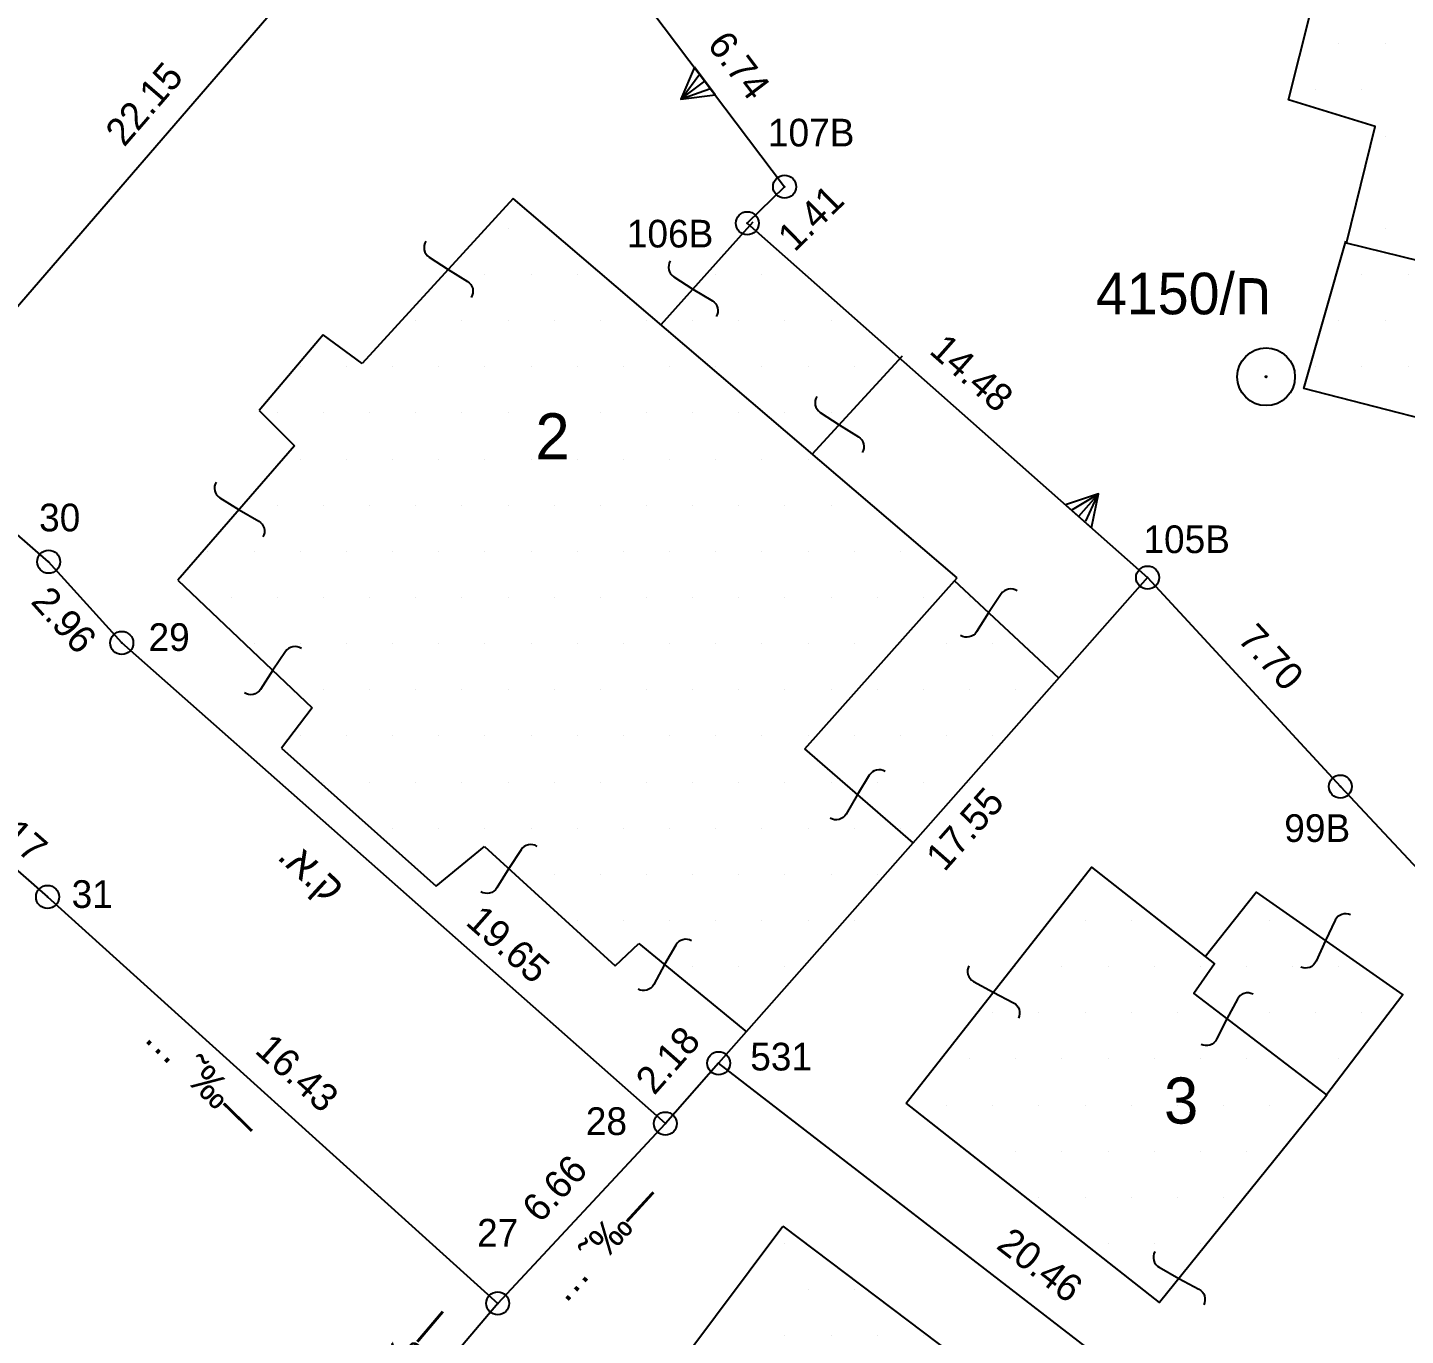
# Model space of a CAD drawing. Header units: feet. Extents: x 199929 to 200372, y 746507 to 746908.
# Drawn here: x 200164.49 to 200201.8, y 746727.51 to 746762.94 of the extents above; entities that cross this region are included whole.
import ezdxf
from ezdxf.enums import TextEntityAlignment as Align

# ---------------------------------------------------------------- set-up
doc = ezdxf.new("R2010")
doc.units = ezdxf.units.FT
doc.header["$LTSCALE"] = 5
doc.header["$MEASUREMENT"] = 0
doc.layers.get('0').update_dxf_attribs({"linetype": 'CONTINUOUS'})
for name, color, linetype in [('2GUVER_POLY', 7, 'CONTINUOUS'), ('2NEW_PT', 7, 'CONTINUOUS'), ('701', 3, 'CONTINUOUS'), ('701_H', 3, 'CONTINUOUS'), ('723', 3, 'CONTINUOUS'), ('GVUL_C51-', 7, 'CONTINUOUS'), ('NUMLOT_AUTO', 7, 'CONTINUOUS'), ('OLD_FRONTS', 7, 'CONTINUOUS'), ('TR_ANOT_FRONTS', 7, 'CONTINUOUS'), ('TR_ANOT_L', 7, 'CONTINUOUS'), ('TR_GUSH_MARKS', 7, 'CONTINUOUS')]:
    doc.layers.add(name, color=color, linetype=linetype)
doc.styles.add('TRHEBTXT', font='HEBTXT.SHX')

# ---------------------------------------------------------------- blocks, each defined once
blk = doc.blocks.new('TRP0002')
at = {"linetype": 'Continuous'}
blk.add_circle((0, 0, 3000), 0.5, dxfattribs=at)
blk.add_point((0, 0))
at = {"style": 'TRHEBTXT', "flags": 8}
blk.add_attdef('NAME', text='', height=1.2, dxfattribs=at).set_placement((0, 2.1), align=Align.BOTTOM_CENTER)
blk.add_attdef('HIGHTM', text='', height=1.6, dxfattribs=at).set_placement((-1, 0), align=Align.RIGHT)
blk.add_attdef('HIGHTC', (1, 0), '', height=1.6, dxfattribs=at)
blk.add_attdef('MARK', text='', height=2, dxfattribs=at).set_placement((0, -1.3), align=Align.TOP_CENTER)
blk = doc.blocks.new('*X139')
at = {"color": 0}
for p, q in [((200198.125, 746738.75), (200198.125, 746738.75)), ((200197.5, 746737.5), (200197.5, 746737.5)), ((200198.75, 746737.5), (200198.75, 746737.5)), ((200200, 746737.5), (200200, 746737.5)), ((200198.125, 746736.25), (200198.125, 746736.25)), ((200199.375, 746736.25), (200199.375, 746736.25)), ((200200.625, 746736.25), (200200.625, 746736.25)), ((200200, 746735), (200200, 746735))]:
    blk.add_line(p, q, dxfattribs=at)
blk = doc.blocks.new('*X140')
at = {"color": 0}
for p, q in [((200190, 746747.5), (200190, 746747.5)), ((200190.625, 746746.25), (200190.625, 746746.25)), ((200190, 746745), (200190, 746745)), ((200191.25, 746745), (200191.25, 746745)), ((200189.375, 746743.75), (200189.375, 746743.75)), ((200190.625, 746743.75), (200190.625, 746743.75)), ((200190, 746742.5), (200190, 746742.5))]:
    blk.add_line(p, q, dxfattribs=at)
blk = doc.blocks.new('*X141')
at = {"color": 0}
for p, q in [((200183.125, 746756.25), (200183.125, 746756.25)), ((200184.375, 746756.25), (200184.375, 746756.25)), ((200185.625, 746756.25), (200185.625, 746756.25)), ((200182.5, 746755), (200182.5, 746755)), ((200183.75, 746755), (200183.75, 746755)), ((200185, 746755), (200185, 746755)), ((200186.25, 746755), (200186.25, 746755)), ((200183.125, 746753.75), (200183.125, 746753.75)), ((200184.375, 746753.75), (200184.375, 746753.75)), ((200185.625, 746753.75), (200185.625, 746753.75)), ((200186.875, 746753.75), (200186.875, 746753.75)), ((200185, 746752.5), (200185, 746752.5)), ((200186.25, 746752.5), (200186.25, 746752.5))]:
    blk.add_line(p, q, dxfattribs=at)
blk = doc.blocks.new('*X152')
at = {"color": 0}
for p, q in [((200193.125, 746738.75), (200193.125, 746738.75)), ((200194.375, 746738.75), (200194.375, 746738.75)), ((200191.25, 746737.5), (200191.25, 746737.5)), ((200192.5, 746737.5), (200192.5, 746737.5)), ((200193.75, 746737.5), (200193.75, 746737.5)), ((200195, 746737.5), (200195, 746737.5)), ((200196.25, 746737.5), (200196.25, 746737.5)), ((200190.625, 746736.25), (200190.625, 746736.25)), ((200191.875, 746736.25), (200191.875, 746736.25)), ((200193.125, 746736.25), (200193.125, 746736.25)), ((200194.375, 746736.25), (200194.375, 746736.25)), ((200195.625, 746736.25), (200195.625, 746736.25)), ((200190, 746735), (200190, 746735)), ((200191.25, 746735), (200191.25, 746735)), ((200192.5, 746735), (200192.5, 746735)), ((200193.75, 746735), (200193.75, 746735)), ((200195, 746735), (200195, 746735)), ((200196.25, 746735), (200196.25, 746735)), ((200197.5, 746735), (200197.5, 746735)), ((200189.375, 746733.75), (200189.375, 746733.75)), ((200190.625, 746733.75), (200190.625, 746733.75)), ((200191.875, 746733.75), (200191.875, 746733.75)), ((200193.125, 746733.75), (200193.125, 746733.75)), ((200194.375, 746733.75), (200194.375, 746733.75)), ((200195.625, 746733.75), (200195.625, 746733.75)), ((200196.875, 746733.75), (200196.875, 746733.75)), ((200198.125, 746733.75), (200198.125, 746733.75)), ((200199.375, 746733.75), (200199.375, 746733.75)), ((200190, 746732.5), (200190, 746732.5)), ((200191.25, 746732.5), (200191.25, 746732.5)), ((200192.5, 746732.5), (200192.5, 746732.5)), ((200193.75, 746732.5), (200193.75, 746732.5)), ((200195, 746732.5), (200195, 746732.5)), ((200196.25, 746732.5), (200196.25, 746732.5)), ((200197.5, 746732.5), (200197.5, 746732.5)), ((200191.875, 746731.25), (200191.875, 746731.25)), ((200193.125, 746731.25), (200193.125, 746731.25)), ((200194.375, 746731.25), (200194.375, 746731.25)), ((200195.625, 746731.25), (200195.625, 746731.25)), ((200196.875, 746731.25), (200196.875, 746731.25)), ((200193.75, 746730), (200193.75, 746730)), ((200195, 746730), (200195, 746730)), ((200196.25, 746730), (200196.25, 746730))]:
    blk.add_line(p, q, dxfattribs=at)
blk = doc.blocks.new('*X166')
at = {"color": 0}
for p, q in [((200185, 746730), (200185, 746730)), ((200185.625, 746728.75), (200185.625, 746728.75)), ((200186.875, 746728.75), (200186.875, 746728.75)), ((200185, 746727.5), (200185, 746727.5)), ((200186.25, 746727.5), (200186.25, 746727.5)), ((200187.5, 746727.5), (200187.5, 746727.5)), ((200188.75, 746727.5), (200188.75, 746727.5)), ((200184.375, 746726.25), (200184.375, 746726.25)), ((200185.625, 746726.25), (200185.625, 746726.25)), ((200186.875, 746726.25), (200186.875, 746726.25)), ((200188.125, 746726.25), (200188.125, 746726.25)), ((200189.375, 746726.25), (200189.375, 746726.25)), ((200185, 746725), (200185, 746725)), ((200186.25, 746725), (200186.25, 746725)), ((200187.5, 746725), (200187.5, 746725)), ((200188.75, 746725), (200188.75, 746725)), ((200190, 746725), (200190, 746725)), ((200191.25, 746725), (200191.25, 746725)), ((200184.375, 746723.75), (200184.375, 746723.75)), ((200185.625, 746723.75), (200185.625, 746723.75)), ((200186.875, 746723.75), (200186.875, 746723.75)), ((200188.125, 746723.75), (200188.125, 746723.75)), ((200189.375, 746723.75), (200189.375, 746723.75)), ((200190.625, 746723.75), (200190.625, 746723.75)), ((200191.875, 746723.75), (200191.875, 746723.75)), ((200193.125, 746723.75), (200193.125, 746723.75)), ((200183.75, 746722.5), (200183.75, 746722.5)), ((200185, 746722.5), (200185, 746722.5)), ((200186.25, 746722.5), (200186.25, 746722.5)), ((200187.5, 746722.5), (200187.5, 746722.5)), ((200188.75, 746722.5), (200188.75, 746722.5)), ((200190, 746722.5), (200190, 746722.5)), ((200191.25, 746722.5), (200191.25, 746722.5)), ((200192.5, 746722.5), (200192.5, 746722.5)), ((200193.75, 746722.5), (200193.75, 746722.5)), ((200195, 746722.5), (200195, 746722.5)), ((200183.125, 746721.25), (200183.125, 746721.25)), ((200184.375, 746721.25), (200184.375, 746721.25)), ((200185.625, 746721.25), (200185.625, 746721.25)), ((200186.875, 746721.25), (200186.875, 746721.25)), ((200188.125, 746721.25), (200188.125, 746721.25)), ((200189.375, 746721.25), (200189.375, 746721.25)), ((200190.625, 746721.25), (200190.625, 746721.25)), ((200191.875, 746721.25), (200191.875, 746721.25)), ((200193.125, 746721.25), (200193.125, 746721.25)), ((200194.375, 746721.25), (200194.375, 746721.25)), ((200183.75, 746720), (200183.75, 746720)), ((200185, 746720), (200185, 746720)), ((200186.25, 746720), (200186.25, 746720)), ((200187.5, 746720), (200187.5, 746720)), ((200188.75, 746720), (200188.75, 746720)), ((200190, 746720), (200190, 746720)), ((200191.25, 746720), (200191.25, 746720)), ((200192.5, 746720), (200192.5, 746720)), ((200193.75, 746720), (200193.75, 746720)), ((200183.125, 746718.75), (200183.125, 746718.75)), ((200184.375, 746718.75), (200184.375, 746718.75)), ((200185.625, 746718.75), (200185.625, 746718.75)), ((200186.875, 746718.75), (200186.875, 746718.75)), ((200188.125, 746718.75), (200188.125, 746718.75)), ((200189.375, 746718.75), (200189.375, 746718.75)), ((200190.625, 746718.75), (200190.625, 746718.75)), ((200191.875, 746718.75), (200191.875, 746718.75)), ((200182.5, 746717.5), (200182.5, 746717.5)), ((200183.75, 746717.5), (200183.75, 746717.5)), ((200185, 746717.5), (200185, 746717.5)), ((200186.25, 746717.5), (200186.25, 746717.5)), ((200187.5, 746717.5), (200187.5, 746717.5)), ((200188.75, 746717.5), (200188.75, 746717.5)), ((200190, 746717.5), (200190, 746717.5)), ((200191.25, 746717.5), (200191.25, 746717.5)), ((200181.875, 746716.25), (200181.875, 746716.25)), ((200183.125, 746716.25), (200183.125, 746716.25)), ((200184.375, 746716.25), (200184.375, 746716.25)), ((200185.625, 746716.25), (200185.625, 746716.25)), ((200186.875, 746716.25), (200186.875, 746716.25)), ((200188.125, 746716.25), (200188.125, 746716.25)), ((200189.375, 746716.25), (200189.375, 746716.25)), ((200190.625, 746716.25), (200190.625, 746716.25)), ((200182.5, 746715), (200182.5, 746715)), ((200183.75, 746715), (200183.75, 746715)), ((200185, 746715), (200185, 746715)), ((200186.25, 746715), (200186.25, 746715)), ((200187.5, 746715), (200187.5, 746715)), ((200188.75, 746715), (200188.75, 746715)), ((200190, 746715), (200190, 746715)), ((200184.375, 746713.75), (200184.375, 746713.75)), ((200188.125, 746713.75), (200188.125, 746713.75))]:
    blk.add_line(p, q, dxfattribs=at)
blk = doc.blocks.new('*X167')
at = {"color": 0}
for p, q in [((200177.5, 746757.5), (200177.5, 746757.5)), ((200176.875, 746756.25), (200176.875, 746756.25)), ((200178.125, 746756.25), (200178.125, 746756.25)), ((200179.375, 746756.25), (200179.375, 746756.25)), ((200175, 746755), (200175, 746755)), ((200176.25, 746755), (200176.25, 746755)), ((200177.5, 746755), (200177.5, 746755)), ((200178.75, 746755), (200178.75, 746755)), ((200180, 746755), (200180, 746755)), ((200181.25, 746755), (200181.25, 746755)), ((200171.875, 746753.75), (200171.875, 746753.75)), ((200173.125, 746753.75), (200173.125, 746753.75)), ((200174.375, 746753.75), (200174.375, 746753.75)), ((200175.625, 746753.75), (200175.625, 746753.75)), ((200176.875, 746753.75), (200176.875, 746753.75)), ((200178.125, 746753.75), (200178.125, 746753.75)), ((200179.375, 746753.75), (200179.375, 746753.75)), ((200180.625, 746753.75), (200180.625, 746753.75)), ((200181.875, 746753.75), (200181.875, 746753.75)), ((200171.25, 746752.5), (200171.25, 746752.5)), ((200172.5, 746752.5), (200172.5, 746752.5)), ((200173.75, 746752.5), (200173.75, 746752.5)), ((200175, 746752.5), (200175, 746752.5)), ((200176.25, 746752.5), (200176.25, 746752.5)), ((200177.5, 746752.5), (200177.5, 746752.5)), ((200178.75, 746752.5), (200178.75, 746752.5)), ((200180, 746752.5), (200180, 746752.5)), ((200181.25, 746752.5), (200181.25, 746752.5)), ((200182.5, 746752.5), (200182.5, 746752.5)), ((200183.75, 746752.5), (200183.75, 746752.5)), ((200171.875, 746751.25), (200171.875, 746751.25)), ((200173.125, 746751.25), (200173.125, 746751.25)), ((200174.375, 746751.25), (200174.375, 746751.25)), ((200175.625, 746751.25), (200175.625, 746751.25)), ((200176.875, 746751.25), (200176.875, 746751.25)), ((200178.125, 746751.25), (200178.125, 746751.25)), ((200179.375, 746751.25), (200179.375, 746751.25)), ((200180.625, 746751.25), (200180.625, 746751.25)), ((200181.875, 746751.25), (200181.875, 746751.25)), ((200183.125, 746751.25), (200183.125, 746751.25)), ((200184.375, 746751.25), (200184.375, 746751.25)), ((200185.625, 746751.25), (200185.625, 746751.25)), ((200171.25, 746750), (200171.25, 746750)), ((200172.5, 746750), (200172.5, 746750)), ((200173.75, 746750), (200173.75, 746750)), ((200175, 746750), (200175, 746750)), ((200176.25, 746750), (200176.25, 746750)), ((200177.5, 746750), (200177.5, 746750)), ((200178.75, 746750), (200178.75, 746750)), ((200180, 746750), (200180, 746750)), ((200181.25, 746750), (200181.25, 746750)), ((200182.5, 746750), (200182.5, 746750)), ((200183.75, 746750), (200183.75, 746750)), ((200185, 746750), (200185, 746750)), ((200186.25, 746750), (200186.25, 746750)), ((200169.375, 746748.75), (200169.375, 746748.75)), ((200170.625, 746748.75), (200170.625, 746748.75)), ((200171.875, 746748.75), (200171.875, 746748.75)), ((200173.125, 746748.75), (200173.125, 746748.75)), ((200174.375, 746748.75), (200174.375, 746748.75)), ((200175.625, 746748.75), (200175.625, 746748.75)), ((200176.875, 746748.75), (200176.875, 746748.75)), ((200178.125, 746748.75), (200178.125, 746748.75)), ((200179.375, 746748.75), (200179.375, 746748.75)), ((200180.625, 746748.75), (200180.625, 746748.75)), ((200181.875, 746748.75), (200181.875, 746748.75)), ((200183.125, 746748.75), (200183.125, 746748.75)), ((200184.375, 746748.75), (200184.375, 746748.75)), ((200185.625, 746748.75), (200185.625, 746748.75)), ((200186.875, 746748.75), (200186.875, 746748.75)), ((200188.125, 746748.75), (200188.125, 746748.75)), ((200170, 746747.5), (200170, 746747.5)), ((200171.25, 746747.5), (200171.25, 746747.5)), ((200172.5, 746747.5), (200172.5, 746747.5)), ((200173.75, 746747.5), (200173.75, 746747.5)), ((200175, 746747.5), (200175, 746747.5)), ((200176.25, 746747.5), (200176.25, 746747.5)), ((200177.5, 746747.5), (200177.5, 746747.5)), ((200178.75, 746747.5), (200178.75, 746747.5)), ((200180, 746747.5), (200180, 746747.5)), ((200181.25, 746747.5), (200181.25, 746747.5)), ((200182.5, 746747.5), (200182.5, 746747.5)), ((200183.75, 746747.5), (200183.75, 746747.5)), ((200185, 746747.5), (200185, 746747.5)), ((200186.25, 746747.5), (200186.25, 746747.5)), ((200187.5, 746747.5), (200187.5, 746747.5)), ((200188.75, 746747.5), (200188.75, 746747.5)), ((200170.625, 746746.25), (200170.625, 746746.25)), ((200171.875, 746746.25), (200171.875, 746746.25)), ((200173.125, 746746.25), (200173.125, 746746.25)), ((200174.375, 746746.25), (200174.375, 746746.25)), ((200175.625, 746746.25), (200175.625, 746746.25)), ((200176.875, 746746.25), (200176.875, 746746.25)), ((200178.125, 746746.25), (200178.125, 746746.25)), ((200179.375, 746746.25), (200179.375, 746746.25)), ((200180.625, 746746.25), (200180.625, 746746.25)), ((200181.875, 746746.25), (200181.875, 746746.25)), ((200183.125, 746746.25), (200183.125, 746746.25)), ((200184.375, 746746.25), (200184.375, 746746.25)), ((200185.625, 746746.25), (200185.625, 746746.25)), ((200186.875, 746746.25), (200186.875, 746746.25)), ((200172.5, 746745), (200172.5, 746745)), ((200173.75, 746745), (200173.75, 746745)), ((200175, 746745), (200175, 746745)), ((200176.25, 746745), (200176.25, 746745)), ((200177.5, 746745), (200177.5, 746745)), ((200178.75, 746745), (200178.75, 746745)), ((200180, 746745), (200180, 746745)), ((200181.25, 746745), (200181.25, 746745)), ((200182.5, 746745), (200182.5, 746745)), ((200183.75, 746745), (200183.75, 746745)), ((200185, 746745), (200185, 746745)), ((200186.25, 746745), (200186.25, 746745)), ((200171.875, 746743.75), (200171.875, 746743.75)), ((200173.125, 746743.75), (200173.125, 746743.75)), ((200174.375, 746743.75), (200174.375, 746743.75)), ((200175.625, 746743.75), (200175.625, 746743.75)), ((200176.875, 746743.75), (200176.875, 746743.75)), ((200178.125, 746743.75), (200178.125, 746743.75)), ((200179.375, 746743.75), (200179.375, 746743.75)), ((200180.625, 746743.75), (200180.625, 746743.75)), ((200181.875, 746743.75), (200181.875, 746743.75)), ((200183.125, 746743.75), (200183.125, 746743.75)), ((200184.375, 746743.75), (200184.375, 746743.75)), ((200185.625, 746743.75), (200185.625, 746743.75)), ((200172.5, 746742.5), (200172.5, 746742.5)), ((200173.75, 746742.5), (200173.75, 746742.5)), ((200175, 746742.5), (200175, 746742.5)), ((200176.25, 746742.5), (200176.25, 746742.5)), ((200177.5, 746742.5), (200177.5, 746742.5)), ((200178.75, 746742.5), (200178.75, 746742.5)), ((200180, 746742.5), (200180, 746742.5)), ((200181.25, 746742.5), (200181.25, 746742.5)), ((200182.5, 746742.5), (200182.5, 746742.5)), ((200183.75, 746742.5), (200183.75, 746742.5)), ((200185, 746742.5), (200185, 746742.5)), ((200186.25, 746742.5), (200186.25, 746742.5)), ((200174.375, 746741.25), (200174.375, 746741.25)), ((200175.625, 746741.25), (200175.625, 746741.25)), ((200176.875, 746741.25), (200176.875, 746741.25)), ((200178.125, 746741.25), (200178.125, 746741.25)), ((200179.375, 746741.25), (200179.375, 746741.25)), ((200180.625, 746741.25), (200180.625, 746741.25)), ((200181.875, 746741.25), (200181.875, 746741.25)), ((200183.125, 746741.25), (200183.125, 746741.25)), ((200184.375, 746741.25), (200184.375, 746741.25)), ((200185.625, 746741.25), (200185.625, 746741.25)), ((200186.875, 746741.25), (200186.875, 746741.25)), ((200178.75, 746740), (200178.75, 746740)), ((200180, 746740), (200180, 746740)), ((200181.25, 746740), (200181.25, 746740)), ((200182.5, 746740), (200182.5, 746740)), ((200183.75, 746740), (200183.75, 746740)), ((200185, 746740), (200185, 746740)), ((200186.25, 746740), (200186.25, 746740)), ((200187.5, 746740), (200187.5, 746740)), ((200179.375, 746738.75), (200179.375, 746738.75)), ((200180.625, 746738.75), (200180.625, 746738.75)), ((200181.875, 746738.75), (200181.875, 746738.75)), ((200183.125, 746738.75), (200183.125, 746738.75)), ((200184.375, 746738.75), (200184.375, 746738.75)), ((200185.625, 746738.75), (200185.625, 746738.75)), ((200186.875, 746738.75), (200186.875, 746738.75)), ((200182.5, 746737.5), (200182.5, 746737.5)), ((200183.75, 746737.5), (200183.75, 746737.5)), ((200185, 746737.5), (200185, 746737.5)), ((200184.375, 746736.25), (200184.375, 746736.25))]:
    blk.add_line(p, q, dxfattribs=at)
blk = doc.blocks.new('*X168')
at = {"color": 0}
for p, q in [((200200.625, 746756.25), (200200.625, 746756.25)), ((200201.875, 746756.25), (200201.875, 746756.25)), ((200203.125, 746756.25), (200203.125, 746756.25)), ((200200, 746755), (200200, 746755)), ((200201.25, 746755), (200201.25, 746755)), ((200202.5, 746755), (200202.5, 746755)), ((200203.75, 746755), (200203.75, 746755)), ((200205, 746755), (200205, 746755)), ((200199.375, 746753.75), (200199.375, 746753.75)), ((200200.625, 746753.75), (200200.625, 746753.75)), ((200201.875, 746753.75), (200201.875, 746753.75)), ((200203.125, 746753.75), (200203.125, 746753.75)), ((200204.375, 746753.75), (200204.375, 746753.75)), ((200202.5, 746752.5), (200202.5, 746752.5)), ((200203.75, 746752.5), (200203.75, 746752.5))]:
    blk.add_line(p, q, dxfattribs=at)
blk = doc.blocks.new('*X172')
at = {"color": 0}
for p, q in [((200188.125, 746746.25), (200188.125, 746746.25)), ((200189.375, 746746.25), (200189.375, 746746.25)), ((200187.5, 746745), (200187.5, 746745)), ((200188.75, 746745), (200188.75, 746745)), ((200185.625, 746743.75), (200185.625, 746743.75)), ((200186.875, 746743.75), (200186.875, 746743.75)), ((200188.125, 746743.75), (200188.125, 746743.75)), ((200187.5, 746742.5), (200187.5, 746742.5)), ((200188.75, 746742.5), (200188.75, 746742.5)), ((200188.125, 746741.25), (200188.125, 746741.25))]:
    blk.add_line(p, q, dxfattribs=at)
blk = doc.blocks.new('TRP0012')
at = {"linetype": 'Continuous'}
for centre, radius in [((0, 0, 3000), 1.25), ((0, 0, 3001), 0.03)]:
    blk.add_circle(centre, radius, dxfattribs=at)
blk.add_point((0, 0))
at = {"style": 'TRHEBTXT', "flags": 8}
blk.add_attdef('NAME', text='', height=1.8, dxfattribs=at).set_placement((0, 2.1), align=Align.BOTTOM_CENTER)
blk.add_attdef('HIGHTM', text='', height=1.6, dxfattribs=at).set_placement((-1.75, 0), align=Align.RIGHT)
blk.add_attdef('HIGHTC', (1.75, 0), '', height=1.6, dxfattribs=at)
blk.add_attdef('MARK', text='', height=2, dxfattribs=at).set_placement((0, -1.75), align=Align.TOP_CENTER)
blk = doc.blocks.new('*X29')
at = {"color": 0}
for p, q in [((200198.125, 746738.75), (200198.125, 746738.75)), ((200197.5, 746737.5), (200197.5, 746737.5)), ((200198.75, 746737.5), (200198.75, 746737.5)), ((200200, 746737.5), (200200, 746737.5)), ((200198.125, 746736.25), (200198.125, 746736.25)), ((200199.375, 746736.25), (200199.375, 746736.25)), ((200200.625, 746736.25), (200200.625, 746736.25)), ((200200, 746735), (200200, 746735))]:
    blk.add_line(p, q, dxfattribs=at)
blk = doc.blocks.new('*X30')
at = {"color": 0}
for p, q in [((200190, 746747.5), (200190, 746747.5)), ((200190.625, 746746.25), (200190.625, 746746.25)), ((200190, 746745), (200190, 746745)), ((200191.25, 746745), (200191.25, 746745)), ((200189.375, 746743.75), (200189.375, 746743.75)), ((200190.625, 746743.75), (200190.625, 746743.75)), ((200190, 746742.5), (200190, 746742.5))]:
    blk.add_line(p, q, dxfattribs=at)
blk = doc.blocks.new('*X31')
at = {"color": 0}
for p, q in [((200183.125, 746756.25), (200183.125, 746756.25)), ((200184.375, 746756.25), (200184.375, 746756.25)), ((200185.625, 746756.25), (200185.625, 746756.25)), ((200182.5, 746755), (200182.5, 746755)), ((200183.75, 746755), (200183.75, 746755)), ((200185, 746755), (200185, 746755)), ((200186.25, 746755), (200186.25, 746755)), ((200183.125, 746753.75), (200183.125, 746753.75)), ((200184.375, 746753.75), (200184.375, 746753.75)), ((200185.625, 746753.75), (200185.625, 746753.75)), ((200186.875, 746753.75), (200186.875, 746753.75)), ((200185, 746752.5), (200185, 746752.5)), ((200186.25, 746752.5), (200186.25, 746752.5))]:
    blk.add_line(p, q, dxfattribs=at)
blk = doc.blocks.new('*X42')
at = {"color": 0}
for p, q in [((200193.125, 746738.75), (200193.125, 746738.75)), ((200194.375, 746738.75), (200194.375, 746738.75)), ((200191.25, 746737.5), (200191.25, 746737.5)), ((200192.5, 746737.5), (200192.5, 746737.5)), ((200193.75, 746737.5), (200193.75, 746737.5)), ((200195, 746737.5), (200195, 746737.5)), ((200196.25, 746737.5), (200196.25, 746737.5)), ((200190.625, 746736.25), (200190.625, 746736.25)), ((200191.875, 746736.25), (200191.875, 746736.25)), ((200193.125, 746736.25), (200193.125, 746736.25)), ((200194.375, 746736.25), (200194.375, 746736.25)), ((200195.625, 746736.25), (200195.625, 746736.25)), ((200190, 746735), (200190, 746735)), ((200191.25, 746735), (200191.25, 746735)), ((200192.5, 746735), (200192.5, 746735)), ((200193.75, 746735), (200193.75, 746735)), ((200195, 746735), (200195, 746735)), ((200196.25, 746735), (200196.25, 746735)), ((200197.5, 746735), (200197.5, 746735)), ((200189.375, 746733.75), (200189.375, 746733.75)), ((200190.625, 746733.75), (200190.625, 746733.75)), ((200191.875, 746733.75), (200191.875, 746733.75)), ((200193.125, 746733.75), (200193.125, 746733.75)), ((200194.375, 746733.75), (200194.375, 746733.75)), ((200195.625, 746733.75), (200195.625, 746733.75)), ((200196.875, 746733.75), (200196.875, 746733.75)), ((200198.125, 746733.75), (200198.125, 746733.75)), ((200199.375, 746733.75), (200199.375, 746733.75)), ((200190, 746732.5), (200190, 746732.5)), ((200191.25, 746732.5), (200191.25, 746732.5)), ((200192.5, 746732.5), (200192.5, 746732.5)), ((200193.75, 746732.5), (200193.75, 746732.5)), ((200195, 746732.5), (200195, 746732.5)), ((200196.25, 746732.5), (200196.25, 746732.5)), ((200197.5, 746732.5), (200197.5, 746732.5)), ((200191.875, 746731.25), (200191.875, 746731.25)), ((200193.125, 746731.25), (200193.125, 746731.25)), ((200194.375, 746731.25), (200194.375, 746731.25)), ((200195.625, 746731.25), (200195.625, 746731.25)), ((200196.875, 746731.25), (200196.875, 746731.25)), ((200193.75, 746730), (200193.75, 746730)), ((200195, 746730), (200195, 746730)), ((200196.25, 746730), (200196.25, 746730))]:
    blk.add_line(p, q, dxfattribs=at)
blk = doc.blocks.new('*X55')
at = {"color": 0}
for p, q in [((200177.5, 746757.5), (200177.5, 746757.5)), ((200176.875, 746756.25), (200176.875, 746756.25)), ((200178.125, 746756.25), (200178.125, 746756.25)), ((200179.375, 746756.25), (200179.375, 746756.25)), ((200175, 746755), (200175, 746755)), ((200176.25, 746755), (200176.25, 746755)), ((200177.5, 746755), (200177.5, 746755)), ((200178.75, 746755), (200178.75, 746755)), ((200180, 746755), (200180, 746755)), ((200181.25, 746755), (200181.25, 746755)), ((200171.875, 746753.75), (200171.875, 746753.75)), ((200173.125, 746753.75), (200173.125, 746753.75)), ((200174.375, 746753.75), (200174.375, 746753.75)), ((200175.625, 746753.75), (200175.625, 746753.75)), ((200176.875, 746753.75), (200176.875, 746753.75)), ((200178.125, 746753.75), (200178.125, 746753.75)), ((200179.375, 746753.75), (200179.375, 746753.75)), ((200180.625, 746753.75), (200180.625, 746753.75)), ((200181.875, 746753.75), (200181.875, 746753.75)), ((200171.25, 746752.5), (200171.25, 746752.5)), ((200172.5, 746752.5), (200172.5, 746752.5)), ((200173.75, 746752.5), (200173.75, 746752.5)), ((200175, 746752.5), (200175, 746752.5)), ((200176.25, 746752.5), (200176.25, 746752.5)), ((200177.5, 746752.5), (200177.5, 746752.5)), ((200178.75, 746752.5), (200178.75, 746752.5)), ((200180, 746752.5), (200180, 746752.5)), ((200181.25, 746752.5), (200181.25, 746752.5)), ((200182.5, 746752.5), (200182.5, 746752.5)), ((200183.75, 746752.5), (200183.75, 746752.5)), ((200171.875, 746751.25), (200171.875, 746751.25)), ((200173.125, 746751.25), (200173.125, 746751.25)), ((200174.375, 746751.25), (200174.375, 746751.25)), ((200175.625, 746751.25), (200175.625, 746751.25)), ((200176.875, 746751.25), (200176.875, 746751.25)), ((200178.125, 746751.25), (200178.125, 746751.25)), ((200179.375, 746751.25), (200179.375, 746751.25)), ((200180.625, 746751.25), (200180.625, 746751.25)), ((200181.875, 746751.25), (200181.875, 746751.25)), ((200183.125, 746751.25), (200183.125, 746751.25)), ((200184.375, 746751.25), (200184.375, 746751.25)), ((200185.625, 746751.25), (200185.625, 746751.25)), ((200171.25, 746750), (200171.25, 746750)), ((200172.5, 746750), (200172.5, 746750)), ((200173.75, 746750), (200173.75, 746750)), ((200175, 746750), (200175, 746750)), ((200176.25, 746750), (200176.25, 746750)), ((200177.5, 746750), (200177.5, 746750)), ((200178.75, 746750), (200178.75, 746750)), ((200180, 746750), (200180, 746750)), ((200181.25, 746750), (200181.25, 746750)), ((200182.5, 746750), (200182.5, 746750)), ((200183.75, 746750), (200183.75, 746750)), ((200185, 746750), (200185, 746750)), ((200186.25, 746750), (200186.25, 746750)), ((200169.375, 746748.75), (200169.375, 746748.75)), ((200170.625, 746748.75), (200170.625, 746748.75)), ((200171.875, 746748.75), (200171.875, 746748.75)), ((200173.125, 746748.75), (200173.125, 746748.75)), ((200174.375, 746748.75), (200174.375, 746748.75)), ((200175.625, 746748.75), (200175.625, 746748.75)), ((200176.875, 746748.75), (200176.875, 746748.75)), ((200178.125, 746748.75), (200178.125, 746748.75)), ((200179.375, 746748.75), (200179.375, 746748.75)), ((200180.625, 746748.75), (200180.625, 746748.75)), ((200181.875, 746748.75), (200181.875, 746748.75)), ((200183.125, 746748.75), (200183.125, 746748.75)), ((200184.375, 746748.75), (200184.375, 746748.75)), ((200185.625, 746748.75), (200185.625, 746748.75)), ((200186.875, 746748.75), (200186.875, 746748.75)), ((200188.125, 746748.75), (200188.125, 746748.75)), ((200170, 746747.5), (200170, 746747.5)), ((200171.25, 746747.5), (200171.25, 746747.5)), ((200172.5, 746747.5), (200172.5, 746747.5)), ((200173.75, 746747.5), (200173.75, 746747.5)), ((200175, 746747.5), (200175, 746747.5)), ((200176.25, 746747.5), (200176.25, 746747.5)), ((200177.5, 746747.5), (200177.5, 746747.5)), ((200178.75, 746747.5), (200178.75, 746747.5)), ((200180, 746747.5), (200180, 746747.5)), ((200181.25, 746747.5), (200181.25, 746747.5)), ((200182.5, 746747.5), (200182.5, 746747.5)), ((200183.75, 746747.5), (200183.75, 746747.5)), ((200185, 746747.5), (200185, 746747.5)), ((200186.25, 746747.5), (200186.25, 746747.5)), ((200187.5, 746747.5), (200187.5, 746747.5)), ((200188.75, 746747.5), (200188.75, 746747.5)), ((200170.625, 746746.25), (200170.625, 746746.25)), ((200171.875, 746746.25), (200171.875, 746746.25)), ((200173.125, 746746.25), (200173.125, 746746.25)), ((200174.375, 746746.25), (200174.375, 746746.25)), ((200175.625, 746746.25), (200175.625, 746746.25)), ((200176.875, 746746.25), (200176.875, 746746.25)), ((200178.125, 746746.25), (200178.125, 746746.25)), ((200179.375, 746746.25), (200179.375, 746746.25)), ((200180.625, 746746.25), (200180.625, 746746.25)), ((200181.875, 746746.25), (200181.875, 746746.25)), ((200183.125, 746746.25), (200183.125, 746746.25)), ((200184.375, 746746.25), (200184.375, 746746.25)), ((200185.625, 746746.25), (200185.625, 746746.25)), ((200186.875, 746746.25), (200186.875, 746746.25)), ((200172.5, 746745), (200172.5, 746745)), ((200173.75, 746745), (200173.75, 746745)), ((200175, 746745), (200175, 746745)), ((200176.25, 746745), (200176.25, 746745)), ((200177.5, 746745), (200177.5, 746745)), ((200178.75, 746745), (200178.75, 746745)), ((200180, 746745), (200180, 746745)), ((200181.25, 746745), (200181.25, 746745)), ((200182.5, 746745), (200182.5, 746745)), ((200183.75, 746745), (200183.75, 746745)), ((200185, 746745), (200185, 746745)), ((200186.25, 746745), (200186.25, 746745)), ((200171.875, 746743.75), (200171.875, 746743.75)), ((200173.125, 746743.75), (200173.125, 746743.75)), ((200174.375, 746743.75), (200174.375, 746743.75)), ((200175.625, 746743.75), (200175.625, 746743.75)), ((200176.875, 746743.75), (200176.875, 746743.75)), ((200178.125, 746743.75), (200178.125, 746743.75)), ((200179.375, 746743.75), (200179.375, 746743.75)), ((200180.625, 746743.75), (200180.625, 746743.75)), ((200181.875, 746743.75), (200181.875, 746743.75)), ((200183.125, 746743.75), (200183.125, 746743.75)), ((200184.375, 746743.75), (200184.375, 746743.75)), ((200185.625, 746743.75), (200185.625, 746743.75)), ((200172.5, 746742.5), (200172.5, 746742.5)), ((200173.75, 746742.5), (200173.75, 746742.5)), ((200175, 746742.5), (200175, 746742.5)), ((200176.25, 746742.5), (200176.25, 746742.5)), ((200177.5, 746742.5), (200177.5, 746742.5)), ((200178.75, 746742.5), (200178.75, 746742.5)), ((200180, 746742.5), (200180, 746742.5)), ((200181.25, 746742.5), (200181.25, 746742.5)), ((200182.5, 746742.5), (200182.5, 746742.5)), ((200183.75, 746742.5), (200183.75, 746742.5)), ((200185, 746742.5), (200185, 746742.5)), ((200186.25, 746742.5), (200186.25, 746742.5)), ((200174.375, 746741.25), (200174.375, 746741.25)), ((200175.625, 746741.25), (200175.625, 746741.25)), ((200176.875, 746741.25), (200176.875, 746741.25)), ((200178.125, 746741.25), (200178.125, 746741.25)), ((200179.375, 746741.25), (200179.375, 746741.25)), ((200180.625, 746741.25), (200180.625, 746741.25)), ((200181.875, 746741.25), (200181.875, 746741.25)), ((200183.125, 746741.25), (200183.125, 746741.25)), ((200184.375, 746741.25), (200184.375, 746741.25)), ((200185.625, 746741.25), (200185.625, 746741.25)), ((200186.875, 746741.25), (200186.875, 746741.25)), ((200178.75, 746740), (200178.75, 746740)), ((200180, 746740), (200180, 746740)), ((200181.25, 746740), (200181.25, 746740)), ((200182.5, 746740), (200182.5, 746740)), ((200183.75, 746740), (200183.75, 746740)), ((200185, 746740), (200185, 746740)), ((200186.25, 746740), (200186.25, 746740)), ((200187.5, 746740), (200187.5, 746740)), ((200179.375, 746738.75), (200179.375, 746738.75)), ((200180.625, 746738.75), (200180.625, 746738.75)), ((200181.875, 746738.75), (200181.875, 746738.75)), ((200183.125, 746738.75), (200183.125, 746738.75)), ((200184.375, 746738.75), (200184.375, 746738.75)), ((200185.625, 746738.75), (200185.625, 746738.75)), ((200186.875, 746738.75), (200186.875, 746738.75)), ((200182.5, 746737.5), (200182.5, 746737.5)), ((200183.75, 746737.5), (200183.75, 746737.5)), ((200185, 746737.5), (200185, 746737.5)), ((200184.375, 746736.25), (200184.375, 746736.25))]:
    blk.add_line(p, q, dxfattribs=at)
blk = doc.blocks.new('*X56')
at = {"color": 0}
for p, q in [((200200.625, 746756.25), (200200.625, 746756.25)), ((200201.875, 746756.25), (200201.875, 746756.25)), ((200203.125, 746756.25), (200203.125, 746756.25)), ((200200, 746755), (200200, 746755)), ((200201.25, 746755), (200201.25, 746755)), ((200202.5, 746755), (200202.5, 746755)), ((200203.75, 746755), (200203.75, 746755)), ((200205, 746755), (200205, 746755)), ((200199.375, 746753.75), (200199.375, 746753.75)), ((200200.625, 746753.75), (200200.625, 746753.75)), ((200201.875, 746753.75), (200201.875, 746753.75)), ((200203.125, 746753.75), (200203.125, 746753.75)), ((200204.375, 746753.75), (200204.375, 746753.75)), ((200202.5, 746752.5), (200202.5, 746752.5)), ((200203.75, 746752.5), (200203.75, 746752.5))]:
    blk.add_line(p, q, dxfattribs=at)
blk = doc.blocks.new('*X60')
at = {"color": 0}
for p, q in [((200188.125, 746746.25), (200188.125, 746746.25)), ((200189.375, 746746.25), (200189.375, 746746.25)), ((200187.5, 746745), (200187.5, 746745)), ((200188.75, 746745), (200188.75, 746745)), ((200185.625, 746743.75), (200185.625, 746743.75)), ((200186.875, 746743.75), (200186.875, 746743.75)), ((200188.125, 746743.75), (200188.125, 746743.75)), ((200187.5, 746742.5), (200187.5, 746742.5)), ((200188.75, 746742.5), (200188.75, 746742.5)), ((200188.125, 746741.25), (200188.125, 746741.25))]:
    blk.add_line(p, q, dxfattribs=at)
blk = doc.blocks.new('ANOT13')
at = {"style": 'TRHEBTXT', "flags": 8}
blk.add_attdef('TEXT', text='', height=1.28, dxfattribs=at).set_placement((0.044, -1.475), align=Align.TOP_CENTER)
blk = doc.blocks.new('TR_FRONT')
at = {"style": 'TRHEBTXT', "flags": 8}
blk.add_attdef('FRONT', text='', height=1.2, dxfattribs=at).set_placement((0, -1), align=Align.TOP_CENTER)
blk = doc.blocks.new('ANOT105')
blk.add_lwpolyline([(0.255, 1.539, 0.414214), (-0.158, 0.965), (0, 0), (0.184, -0.968, -0.414214), (-0.213, -1.553)], format="xyb")
blk = doc.blocks.new('TR_LOT')
at = {"flags": 8}
blk.add_attdef('LOT', (0, 0), '', height=2, dxfattribs=at)
blk = doc.blocks.new('GUSHMARK')
for p, q in [((0, 0.867), (0, 0)), ((-0.025, 0.772), (-0.262, 0.028)), ((0.023, 0.765), (0.24, 0.036))]:
    blk.add_line(p, q)
at = {"layer": 'TR_GUSH_MARKS'}
blk.add_lwpolyline([(0.501, 0), (0, 0.867), (-0.501, 0)], close=True, dxfattribs=at)
blk = doc.blocks.new('ANOT101')
at = {"xscale": 1.5, "yscale": 1.5, "zscale": 1.5}
blk.add_blockref('GUSHMARK', (0, 0), dxfattribs=at)
blk = doc.blocks.new('ANOT11')
at = {"style": 'TRHEBTXT', "flags": 8}
blk.add_attdef('TEXT', text='', height=1.28, dxfattribs=at).set_placement((-0.066, -1.475), align=Align.TOP_CENTER)

msp = doc.modelspace()

# ---------------------------------------------------------------- linework, layer by layer
at = {"layer": '701'}
for p, q in [((200177.64, 746758.31), (200173.55, 746753.84)), ((200189.66, 746748.03), (200177.64, 746758.31)), ((200172.49, 746754.62), (200170.76, 746752.57)), ((200173.55, 746753.84), (200172.49, 746754.62)), ((200170.76, 746752.57), (200171.72, 746751.61)), ((200171.72, 746751.61), (200168.56, 746747.97)), ((200168.56, 746747.97), (200172.2, 746744.51)), ((200185.54, 746743.4), (200189.66, 746748.03)), ((200192.415, 746745.316), (200189.591, 746747.953)), ((200172.2, 746744.51), (200171.37, 746743.42)), ((200171.37, 746743.42), (200175.55, 746739.68)), ((200188.475, 746740.855), (200185.54, 746743.4)), ((200175.55, 746739.68), (200176.86, 746740.76)), ((200176.86, 746740.76), (200180.4, 746737.52)), ((200180.4, 746737.52), (200181.04, 746738.13)), ((200181.04, 746738.13), (200183.958, 746735.739)), ((200184.94, 746730.47), (200195.63, 746722.41))]:
    msp.add_line(p, q, dxfattribs=at)
for points in [[(200208.059, 746762.433), (200206.2, 746755.63), (200200.21, 746757.1), (200200.98, 746760.26), (200198.64, 746760.98), (200199.53, 746764.54), (200182.57, 746769.13), (200183.37, 746772.55), (200185.07, 746772.11), (200187.03, 746778.97)], [(200208.059, 746762.433), (200206.2, 746755.63), (200200.21, 746757.1), (200200.98, 746760.26), (200198.64, 746760.98), (200199.53, 746764.54), (200182.57, 746769.13), (200183.37, 746772.55), (200185.07, 746772.11), (200187.03, 746778.97)], [(200205.58, 746755.54), (200204.53, 746751.75), (200199.05, 746753.16), (200200.19, 746757.15)], [(200205.58, 746755.54), (200204.53, 746751.75), (200199.05, 746753.16), (200200.19, 746757.15)], [(200188.28, 746733.8), (200193.3, 746740.2), (200196.63, 746737.58), (200196.07, 746736.77), (200199.67, 746734.02), (200195.14, 746728.4), (200188.28, 746733.8)], [(200188.28, 746733.8), (200193.3, 746740.2), (200196.63, 746737.58), (200196.07, 746736.77), (200199.67, 746734.02), (200195.14, 746728.4), (200188.28, 746733.8)], [(200196.379, 746737.778), (200197.76, 746739.52), (200201.73, 746736.74), (200199.65, 746734)], [(200196.379, 746737.778), (200197.76, 746739.52), (200201.73, 746736.74), (200199.65, 746734)], [(200181.258, 746717.865), (200177.65, 746720.72), (200184.94, 746730.47)]]:
    msp.add_lwpolyline(points, dxfattribs=at)
at = {"layer": '701_H'}
for p, q in [((200200, 746762.5), (200200, 746762.5)), ((200201.25, 746762.5), (200201.25, 746762.5)), ((200199.375, 746761.25), (200199.375, 746761.25)), ((200200.625, 746761.25), (200200.625, 746761.25)), ((200201.25, 746760), (200201.25, 746760)), ((200200.625, 746758.75), (200200.625, 746758.75)), ((200201.25, 746757.5), (200201.25, 746757.5))]:
    msp.add_line(p, q, dxfattribs=at)
at = {"layer": '723'}
for p, q in [((200184.13, 746757.67), (200181.64, 746754.889)), ((200185.737, 746751.385), (200188.18, 746754.05))]:
    msp.add_line(p, q, dxfattribs=at)
at = {"layer": 'GVUL_C51-'}
for p, q in [((200175.64, 746768.6), (200161.156, 746751.845)), ((200180.93, 746764.01), (200184.99, 746758.63)), ((200184.99, 746758.63), (200183.98, 746757.64)), ((200183.98, 746757.64), (200194.82, 746748.04)), ((200165.06, 746748.47), (200161.156, 746751.845)), ((200167.04, 746746.27), (200165.06, 746748.47)), ((200194.82, 746748.04), (200183.204, 746734.885)), ((200194.82, 746748.04), (200200.04, 746742.38)), ((200181.76, 746733.25), (200167.04, 746746.27)), ((200161.14, 746742.8), (200165.03, 746739.39)), ((200200.04, 746742.38), (200208.24, 746733.6)), ((200165.03, 746739.39), (200177.22, 746728.38)), ((200183.204, 746734.885), (200181.76, 746733.25)), ((200199.398, 746722.374), (200183.204, 746734.885)), ((200177.22, 746728.38), (200181.76, 746733.25)), ((200177.22, 746728.38), (200173.54, 746724.03))]:
    msp.add_line(p, q, dxfattribs=at)

# ---------------------------------------------------------------- block references
at = {"layer": '2GUVER_POLY'}
ref = msp.add_blockref('TRP0012', (200198.03, 746753.48), dxfattribs=dict(at, xscale=0.625, yscale=0.625, zscale=0.625))
ref.add_attrib('NAME', '4150/ח', dxfattribs={"layer": '0', "height": 1.125, "style": 'TRHEBTXT', "flags": 8}).set_placement((200195.798, 746754.836), align=Align.BOTTOM_CENTER)
at = {"layer": '2NEW_PT'}
ref = msp.add_blockref('TRP0002', (200184.99, 746758.63), dxfattribs=dict(at, xscale=0.625, yscale=0.625, zscale=0.625))
ref.add_attrib('NAME', '107B', dxfattribs={"layer": '0', "height": 0.75, "style": 'TRHEBTXT', "flags": 8}).set_placement((200185.709, 746759.495), align=Align.BOTTOM_CENTER)
ref = msp.add_blockref('TRP0002', (200183.98, 746757.64), dxfattribs=dict(at, xscale=0.625, yscale=0.625, zscale=0.625))
ref.add_attrib('NAME', '106B', dxfattribs={"layer": '0', "height": 0.75, "style": 'TRHEBTXT', "flags": 8}).set_placement((200181.889, 746756.758), align=Align.BOTTOM_CENTER)
ref = msp.add_blockref('TRP0002', (200165.06, 746748.47), dxfattribs=dict(at, xscale=0.625, yscale=0.625, zscale=0.625))
ref.add_attrib('NAME', '30', dxfattribs={"layer": '0', "height": 0.75, "style": 'TRHEBTXT', "flags": 8}).set_placement((200165.359, 746749.068), align=Align.BOTTOM_CENTER)
ref = msp.add_blockref('TRP0002', (200194.82, 746748.04), dxfattribs=dict(at, xscale=0.625, yscale=0.625, zscale=0.625))
ref.add_attrib('NAME', '105B', dxfattribs={"layer": '0', "height": 0.75, "style": 'TRHEBTXT', "flags": 8}).set_placement((200195.878, 746748.479), align=Align.BOTTOM_CENTER)
ref = msp.add_blockref('TRP0002', (200167.04, 746746.27), dxfattribs=dict(at, xscale=0.625, yscale=0.625, zscale=0.625))
ref.add_attrib('NAME', '29', dxfattribs={"layer": '0', "height": 0.75, "style": 'TRHEBTXT', "flags": 8}).set_placement((200168.323, 746745.828), align=Align.BOTTOM_CENTER)
ref = msp.add_blockref('TRP0002', (200200.04, 746742.38), dxfattribs=dict(at, xscale=0.625, yscale=0.625, zscale=0.625))
ref.add_attrib('NAME', '99B', dxfattribs={"layer": '0', "height": 0.75, "style": 'TRHEBTXT', "flags": 8}).set_placement((200199.414, 746740.654), align=Align.BOTTOM_CENTER)
ref = msp.add_blockref('TRP0002', (200165.03, 746739.39), dxfattribs=dict(at, xscale=0.625, yscale=0.625, zscale=0.625))
ref.add_attrib('NAME', '31', dxfattribs={"layer": '0', "height": 0.75, "style": 'TRHEBTXT', "flags": 8}).set_placement((200166.24, 746738.867), align=Align.BOTTOM_CENTER)
ref = msp.add_blockref('TRP0002', (200183.204, 746734.885), dxfattribs=dict(at, xscale=0.625, yscale=0.625, zscale=0.625))
ref.add_attrib('NAME', '531', dxfattribs={"layer": '0', "height": 0.75, "style": 'TRHEBTXT', "flags": 8}).set_placement((200184.896, 746734.463), align=Align.BOTTOM_CENTER)
ref = msp.add_blockref('TRP0002', (200181.76, 746733.25), dxfattribs=dict(at, xscale=0.625, yscale=0.625, zscale=0.625))
ref.add_attrib('NAME', '28', dxfattribs={"layer": '0', "height": 0.75, "style": 'TRHEBTXT', "flags": 8}).set_placement((200180.165, 746732.715), align=Align.BOTTOM_CENTER)
at = {"layer": '2NEW_PT', "xscale": 0.625, "yscale": 0.625, "zscale": 0.625}
msp.add_blockref('TRP0002', (200177.22, 746728.38), dxfattribs=at).add_auto_attribs({'NAME': '27'})
at = {"layer": '701_H'}
for name in ['*X167', '*X55', '*X141', '*X31', '*X168', '*X56', '*X140', '*X30', '*X172', '*X60', '*X152', '*X42', '*X139', '*X29', '*X166']:
    msp.add_blockref(name, (0, 0), dxfattribs=at)
at = {"layer": 'NUMLOT_AUTO', "xscale": 0.625, "yscale": 0.625, "zscale": 0.625}
for p, values in [((200178.24, 746751.241), {'LOT': '2'}), ((200195.263, 746733.249), {'LOT': '3'})]:
    msp.add_blockref('TR_LOT', p, dxfattribs=at).add_auto_attribs(values)
at = {"layer": 'OLD_FRONTS'}
ref = msp.add_blockref('TR_FRONT', (200182.96, 746761.32), dxfattribs=dict(at, xscale=0.625, yscale=0.625, zscale=0.625, rotation=127.0399142966846))
ref.add_attrib('FRONT', '6.74', dxfattribs={"layer": '0', "height": 0.75, "rotation": 307.0399, "style": 'TRHEBTXT', "flags": 8}).set_placement((200184.058, 746762.148), align=Align.TOP_CENTER)
ref = msp.add_blockref('TR_FRONT', (200168.398, 746760.222), dxfattribs=dict(at, xscale=0.625, yscale=0.625, zscale=0.625, rotation=229.1580793035393))
ref.add_attrib('FRONT', '22.15', dxfattribs={"layer": '0', "height": 0.75, "rotation": 49.1581, "style": 'TRHEBTXT', "flags": 8}).set_placement((200167.358, 746761.122), align=Align.TOP_CENTER)
ref = msp.add_blockref('TR_FRONT', (200184.485, 746758.135), dxfattribs=dict(at, xscale=0.625, yscale=0.625, zscale=0.625, rotation=224.4270613026081))
ref.add_attrib('FRONT', '1.41', dxfattribs={"layer": '0', "height": 0.75, "rotation": 44.4271, "style": 'TRHEBTXT', "flags": 8}).set_placement((200185.432, 746758.057), align=Align.TOP_CENTER)
ref = msp.add_blockref('TR_FRONT', (200166.05, 746747.37), dxfattribs=dict(at, xscale=0.625, yscale=0.625, zscale=0.625, rotation=131.9872124965703))
ref.add_attrib('FRONT', '2.96', dxfattribs={"layer": '0', "height": 0.75, "rotation": 311.9872, "style": 'TRHEBTXT', "flags": 8}).set_placement((200165.76, 746747.148), align=Align.TOP_CENTER)
ref = msp.add_blockref('TR_FRONT', (200197.43, 746745.21), dxfattribs=dict(at, xscale=0.625, yscale=0.625, zscale=0.625, rotation=132.6841532331653))
ref.add_attrib('FRONT', '7.70', dxfattribs={"layer": '0', "height": 0.75, "rotation": 312.6842, "style": 'TRHEBTXT', "flags": 8}).set_placement((200198.441, 746746.142), align=Align.TOP_CENTER)
ref = msp.add_blockref('TR_FRONT', (200163.085, 746741.095), dxfattribs=dict(at, xscale=0.625, yscale=0.625, zscale=0.625, rotation=138.7619783038817))
ref.add_attrib('FRONT', '5.17', dxfattribs={"layer": '0', "height": 0.75, "rotation": 318.762, "style": 'TRHEBTXT', "flags": 8}).set_placement((200164.358, 746741.468), align=Align.TOP_CENTER)
ref = msp.add_blockref('TR_FRONT', (200174.4, 746739.76), dxfattribs=dict(at, xscale=0.625, yscale=0.625, zscale=0.625, rotation=138.5068912143287))
ref.add_attrib('FRONT', '19.65', dxfattribs={"layer": '0', "height": 0.75, "rotation": 318.5069, "style": 'TRHEBTXT', "flags": 8}).set_placement((200177.757, 746738.393), align=Align.TOP_CENTER)
ref = msp.add_blockref('TR_FRONT', (200182.482, 746734.067), dxfattribs=dict(at, xscale=0.625, yscale=0.625, zscale=0.625, rotation=228.554560110728))
ref.add_attrib('FRONT', '2.18', dxfattribs={"layer": '0', "height": 0.75, "rotation": 48.5546, "style": 'TRHEBTXT', "flags": 8}).set_placement((200181.543, 746735.222), align=Align.TOP_CENTER)
ref = msp.add_blockref('TR_FRONT', (200171.125, 746733.885), dxfattribs=dict(at, xscale=0.625, yscale=0.625, zscale=0.625, rotation=137.9116728346675))
ref.add_attrib('FRONT', '16.43', dxfattribs={"layer": '0', "height": 0.75, "rotation": 317.9117, "style": 'TRHEBTXT', "flags": 8}).set_placement((200172.047, 746734.905), align=Align.TOP_CENTER)
ref = msp.add_blockref('TR_FRONT', (200179.49, 746730.815), dxfattribs=dict(at, xscale=0.625, yscale=0.625, zscale=0.625, rotation=227.0084869120337))
ref.add_attrib('FRONT', '6.66', dxfattribs={"layer": '0', "height": 0.75, "rotation": 47.0085, "style": 'TRHEBTXT', "flags": 8}).set_placement((200178.484, 746731.753), align=Align.TOP_CENTER)
ref = msp.add_blockref('TR_FRONT', (200191.301, 746728.63), dxfattribs=dict(at, xscale=0.625, yscale=0.625, zscale=0.625, rotation=142.3127267948975))
ref.add_attrib('FRONT', '20.46', dxfattribs={"layer": '0', "height": 0.75, "rotation": 322.3127, "style": 'TRHEBTXT', "flags": 8}).set_placement((200192.141, 746729.718), align=Align.TOP_CENTER)
at = {"layer": 'TR_ANOT_FRONTS'}
ref = msp.add_blockref('TR_FRONT', (200189.4, 746752.84), dxfattribs=dict(at, xscale=0.625, yscale=0.625, zscale=0.625, rotation=138.4716145339812))
ref.add_attrib('FRONT', '14.48', dxfattribs={"layer": '0', "height": 0.75, "rotation": 318.4716, "style": 'TRHEBTXT', "flags": 8}).set_placement((200190.312, 746753.869), align=Align.TOP_CENTER)
ref = msp.add_blockref('TR_FRONT', (200189.012, 746741.462), dxfattribs=dict(at, xscale=0.625, yscale=0.625, zscale=0.625, rotation=228.554560109777))
ref.add_attrib('FRONT', '17.55', dxfattribs={"layer": '0', "height": 0.75, "rotation": 48.5546, "style": 'TRHEBTXT', "flags": 8}).set_placement((200189.586, 746741.484), align=Align.TOP_CENTER)
at = {"layer": 'TR_ANOT_L'}
for name, p, xscale, yscale, zscale, rotation in [('ANOT101', (200182.83, 746761.492), 0.625, 0.625, 0.625, 127.0399142966846), ('ANOT105', (200175.879, 746756.386), 0.6250000000000001, 0.6250000000000001, 0.6250000000000001, 47.54183537929435), ('ANOT105', (200182.506, 746755.856), 0.6250000000000001, 0.6250000000000001, 0.6250000000000001, 48.15649647052727), ('ANOT105', (200186.466, 746752.181), 0.6250000000000001, 0.6250000000000001, 0.6250000000000001, 47.48018780726356), ('ANOT105', (200170.217, 746749.879), 0.6250000000000001, 0.6250000000000001, 0.6250000000000001, 49.03771062105462), ('ANOT101', (200192.948, 746749.697), 0.625, 0.625, 0.625, 318.4716145339812), ('ANOT105', (200190.515, 746747.09), 0.6250000000000001, 0.6250000000000001, 0.6250000000000001, 316.954728611134), ('ANOT105', (200171.128, 746745.529), 0.6250000000000001, 0.6250000000000001, 0.6250000000000001, 316.4522579754009), ('ANOT105', (200186.963, 746742.166), 0.6250000000000001, 0.6250000000000001, 0.6250000000000001, 319.0718138942399), ('ANOT105', (200177.519, 746740.157), 0.6250000000000001, 0.6250000000000001, 0.6250000000000001, 317.5335588885422), ('ANOT105', (200199.636, 746738.207), 0.6250000000000001, 0.6250000000000001, 0.6250000000000001, 324.9982949162957), ('ANOT105', (200181.74, 746737.557), 0.6250000000000001, 0.6250000000000001, 0.6250000000000001, 320.6717353732765), ('ANOT105', (200190.64, 746736.808), 0.6250000000000001, 0.6250000000000001, 0.6250000000000001, 51.89024953414571), ('ANOT105', (200196.966, 746736.085), 0.6250000000000001, 0.6250000000000001, 0.6250000000000001, 322.6241925044964), ('ANOT105', (200195.667, 746729.054), 0.6250000000000001, 0.6250000000000001, 0.6250000000000001, 51.12945529857762)]:
    msp.add_blockref(name, p, dxfattribs=dict(at, xscale=xscale, yscale=yscale, zscale=zscale, rotation=rotation))
at = {"layer": 'TR_ANOT_L', "xscale": 0.625, "yscale": 0.625, "zscale": 0.625, "rotation": 317.4638114115006}
msp.add_blockref('ANOT11', (200173.113, 746741.041), dxfattribs=at).add_auto_attribs({'TEXT': '.א.ק'})
at = {"layer": 'TR_ANOT_L'}
ref = msp.add_blockref('ANOT13', (200168.195, 746734.676), dxfattribs=dict(at, xscale=0.625, yscale=0.625, zscale=0.625, rotation=315.7235775770061))
ref.add_attrib('TEXT', '… ˜‰—', dxfattribs={"layer": '0', "height": 0.8, "rotation": 315.7236, "style": 'TRHEBTXT', "flags": 8}).set_placement((200169.536, 746734.759), align=Align.TOP_CENTER)
ref = msp.add_blockref('ANOT13', (200178.752, 746730.13), dxfattribs=dict(at, xscale=0.625, yscale=0.625, zscale=0.625, rotation=47.49880133024454))
ref.add_attrib('TEXT', '… ˜‰—', dxfattribs={"layer": '0', "height": 0.8, "rotation": 47.4988, "style": 'TRHEBTXT', "flags": 8}).set_placement((200179.76, 746730.305), align=Align.TOP_CENTER)
ref = msp.add_blockref('ANOT13', (200176.027, 746726.97), dxfattribs=dict(at, xscale=0.625, yscale=0.625, zscale=0.625, rotation=49.769546645726))
ref.add_attrib('TEXT', '… ˜‰—', dxfattribs={"layer": '0', "height": 0.8, "rotation": 49.7695, "style": 'TRHEBTXT', "flags": 8}).set_placement((200174.102, 746727.009), align=Align.TOP_CENTER)

doc.saveas('drawing.dxf')
